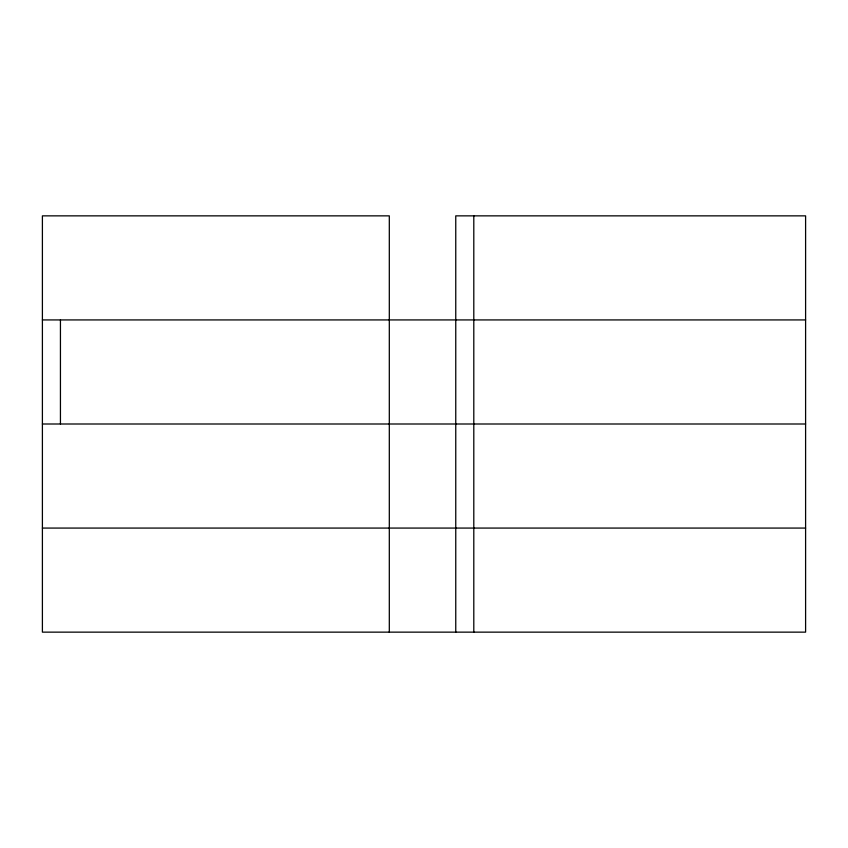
<?xml version="1.0" encoding="UTF-8"?>
<svg xmlns="http://www.w3.org/2000/svg" width="848" height="848" viewBox="0 0 848 848"><rect width="100%" height="100%" fill="white"/><g stroke="black" fill="none" stroke-linecap="round" stroke-linejoin="round"><path stroke-width="1.27" d="M42.4 319.929L805.6 319.929M42.4 424L805.6 424M42.4 528.071L805.6 528.071M473.799 215.858L473.799 632.142M455.758 632.142L455.758 215.858L805.6 215.858L805.6 632.142L42.4 632.142L42.4 215.858L389.306 215.858L389.306 632.142M60.441 319.929L60.441 424"/></g></svg>
